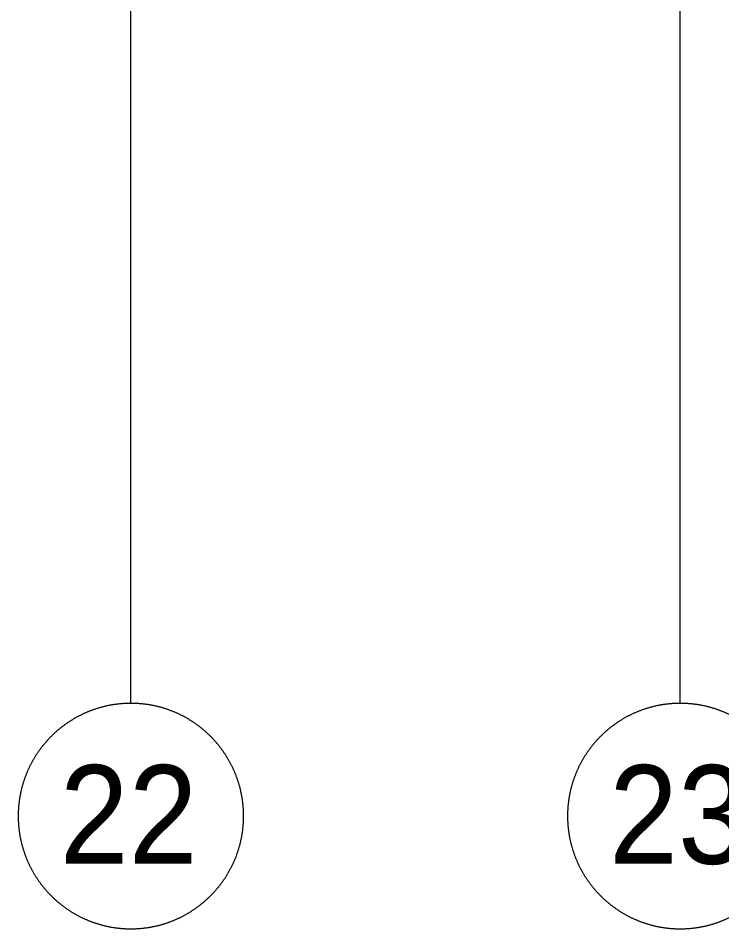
# Model space of a CAD drawing. Header units: millimetres. Extents: x 3914 to 443608, y -156176 to 78197.
# Drawn here: x 254824 to 259819, y -149484 to -143021 of the extents above; entities that cross this region are included whole.
import ezdxf

# ---------------------------------------------------------------- set-up
doc = ezdxf.new("R2010")
doc.units = ezdxf.units.MM
doc.linetypes.add('50_200_ШТРИХ_1Т_ш5_п1_п1_', pattern=[700, 500, -100, 0, -100])
doc.layers.add('Оси', color=7, linetype='Continuous', lineweight=9)
doc.layers.add('Оси-1', color=7, linetype='50_200_ШТРИХ_1Т_ш5_п1_п1_', lineweight=9)
doc.styles.add('Arial', font='arial.ttf', dxfattribs={"width": 0.9, "height": 700})

# ---------------------------------------------------------------- blocks, each defined once
blk = doc.blocks.new('Ось сетки - D8-29747960-Объем проектирования 2 этажа')
at = {"layer": 'Оси-1'}
for start, end in [(360, 180), (180, 360)]:
    blk.add_arc((0, 0), 4, start, end, dxfattribs=at)

msp = doc.modelspace()

# ---------------------------------------------------------------- linework, layer by layer
at = {"layer": 'Оси'}
for points in [[(255624.4, -147883.9), (255624.4, -142883.9), (255624.4, -123587.5), (255624.4, -118587.5)], [(259524.4, -147883.9), (259524.4, -142883.9), (259524.4, -129062.5), (259524.4, -124062.5)]]:
    msp.add_lwpolyline(points, dxfattribs=at)

# ---------------------------------------------------------------- block references
at = {"layer": 'Оси-1', "xscale": 199.9999999999999, "yscale": 199.9999999999999, "zscale": 199.9999999999999}
for p in [(255624.4, -148683.9), (259524.4, -148683.9)]:
    msp.add_blockref('Ось сетки - D8-29747960-Объем проектирования 2 этажа', p, dxfattribs=at)

# ---------------------------------------------------------------- texts
at = {"layer": 'Оси', "char_height": 700, "width": 1212.151, "attachment_point": 1, "style": 'Arial'}
for s, insert in [('22', (255119.2, -148322.6)), ('23', (259019.2, -148322.6))]:
    msp.add_mtext(s, dxfattribs=dict(at, insert=insert))

doc.saveas('drawing.dxf')
